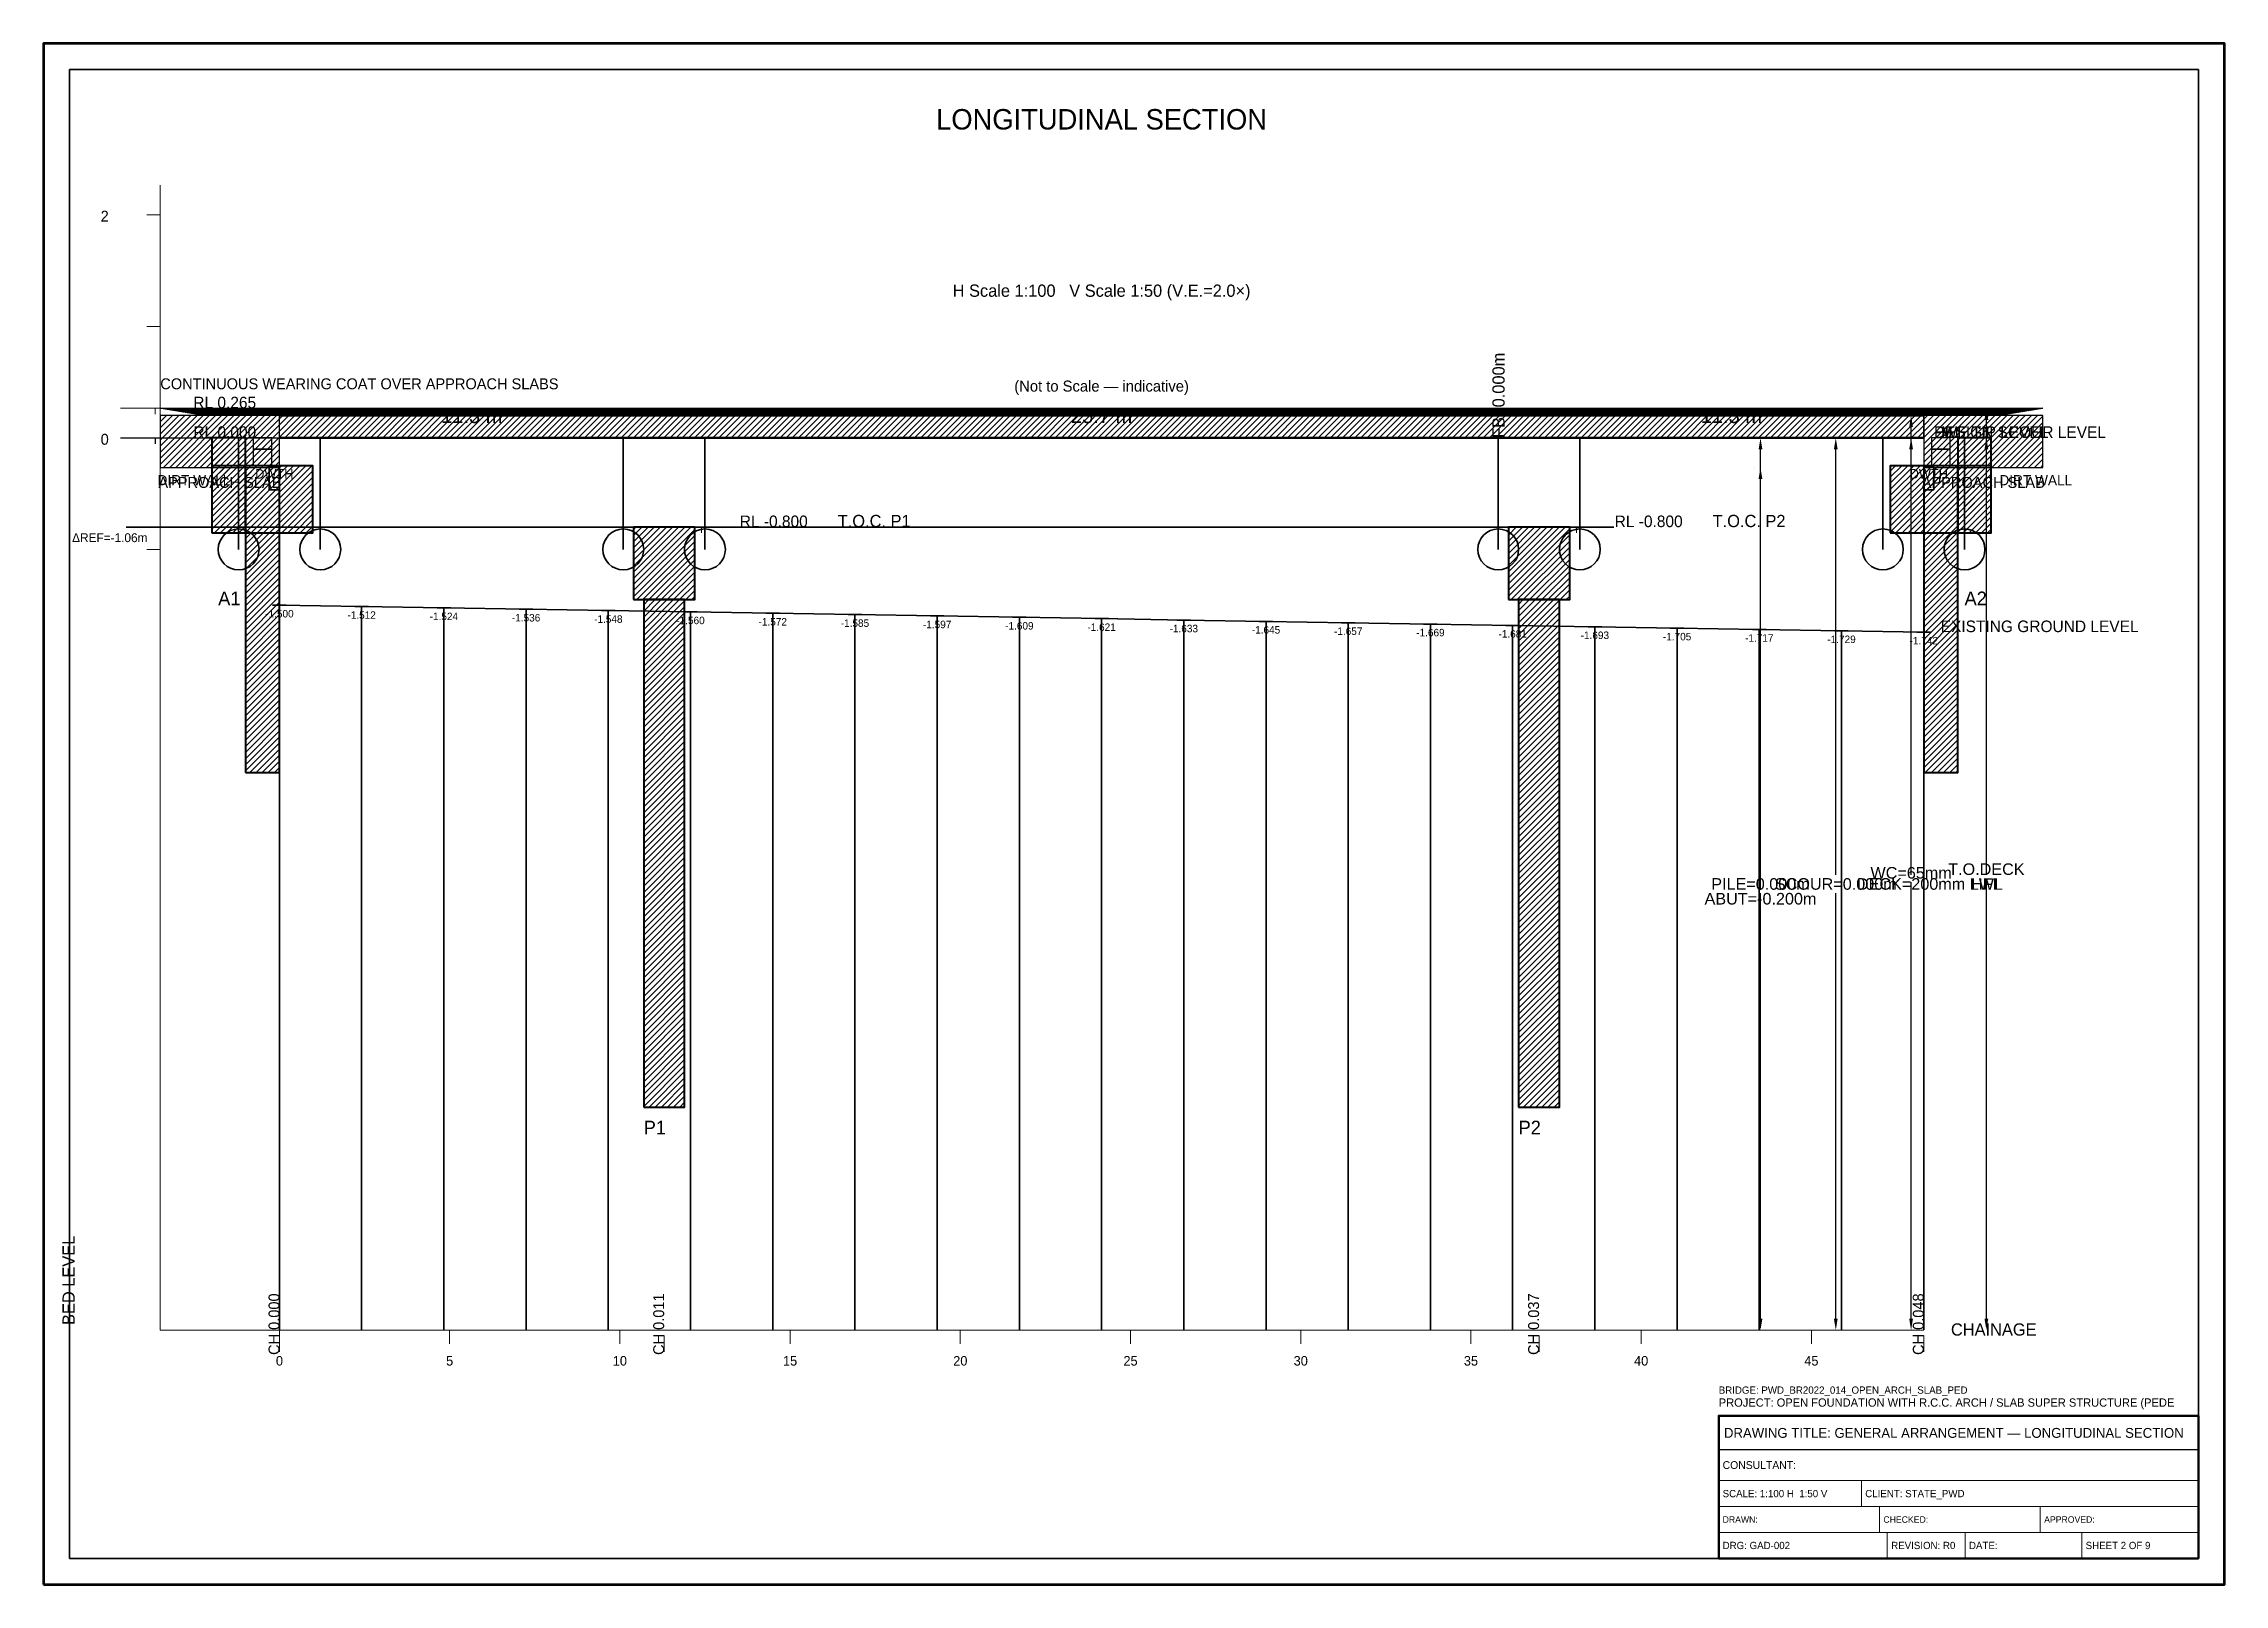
# Model space of a CAD drawing. Header units: metres. Extents: x 0 to 841, y 0 to 594.
import ezdxf
from ezdxf.enums import TextEntityAlignment as Align

# ---------------------------------------------------------------- set-up
doc = ezdxf.new("R2010")
doc.units = ezdxf.units.M
doc.linetypes.add('DASHED', pattern=[0.5, 0.375, -0.125])
doc.linetypes.add('DASHED2', pattern=[0.25, 0.1875, -0.0625])
for name, color, linetype, lineweight in [('ABUT-PROF', 4, 'Continuous', 50), ('BORDER-INNER', 7, 'Continuous', 35), ('BORDER-OUTER', 7, 'Continuous', 70), ('CIVIL-CHAINAGE', 7, 'Continuous', 18), ('CIVIL-GROUND', 3, 'Continuous', 35), ('CIVIL-HFL', 5, 'DASHED', 25), ('CIVIL-LWL', 4, 'DASHED', 18), ('CIVIL-ROAD', 7, 'Continuous', 25), ('CIVIL-SCOUR', 1, 'DASHED2', 18), ('DIM-CHAINAGE', 3, 'Continuous', 18), ('DIM-LEVEL', 3, 'Continuous', 18), ('DIM-LINEAR', 3, 'Continuous', 18), ('FOUND-PILE', 4, 'Continuous', 35), ('STRUC-HATCHING', 8, 'Continuous', 18), ('STRUC-SECTION', 2, 'Continuous', 35), ('SUB-ABUT', 3, 'Continuous', 35), ('SUB-BEARING', 5, 'Continuous', 25), ('SUB-DIRT-WALL', 3, 'Continuous', 35), ('SUB-PIER', 2, 'Continuous', 35), ('SUPER-DECK', 2, 'Continuous', 50), ('SUPER-WEARING', 8, 'Continuous', 25), ('TEXT-GENERAL', 7, 'Continuous', 18), ('TEXT-HEADER', 7, 'Continuous', 25), ('TEXT-LEVEL', 5, 'Continuous', 18), ('TEXT-SPEC', 7, 'Continuous', 13), ('TEXT-TITLE', 7, 'Continuous', 25), ('TITLEBLK-BOX', 7, 'Continuous', 50), ('TITLEBLK-TEXT', 7, 'Continuous', 18)]:
    doc.layers.add(name, color=color, linetype=linetype, lineweight=lineweight)
doc.styles.add('BRIDGE_STD', font='Arial.ttf')
doc.dimstyles.new('pmb100', dxfattribs={"dimtxt": 2.5, "dimasz": 0.9375, "dimexe": 2.5, "dimexo": 2.5, "dimtad": 0, "dimtih": 1, "dimdec": 0, "dimtxsty": 'BRIDGE_STD', "dimcen": 2.5, "dimazin": 3, "dimtfac": 1, "dimtmove": 0, "dimatfit": 3})

msp = doc.modelspace()

# ---------------------------------------------------------------- hatches: boundary and pattern name
at = {"layer": 'STRUC-HATCHING'}
h = msp.add_hatch(dxfattribs=at)
h.set_pattern_fill('ANSI31', scale=0.525136)
h.paths.add_polyline_path([(45, 430.61), (90.95, 430.61), (90.95, 450.6), (45, 450.6)])
h = msp.add_hatch(dxfattribs=at)
h.set_pattern_fill('ANSI31', scale=0.525136)
h.paths.add_polyline_path([(90.95, 442), (725.05, 442), (725.05, 450.6), (90.95, 450.6)])
h = msp.add_hatch(dxfattribs=at)
h.set_pattern_fill('ANSI31', scale=0.525136)
h.paths.add_polyline_path([(725.05, 430.61), (771, 430.61), (771, 450.6), (725.05, 450.6)])
h = msp.add_hatch(dxfattribs=at)
h.set_pattern_fill('ANSI31', scale=0.525136)
h.paths.add_polyline_path([(64.92, 405.45), (77.82, 405.45), (77.82, 442), (64.92, 442)])
h = msp.add_hatch(dxfattribs=at)
h.set_pattern_fill('ANSI31', scale=0.525136)
h.paths.add_polyline_path([(738.18, 405.45), (751.08, 405.45), (751.08, 442), (738.18, 442)])
h = msp.add_hatch(dxfattribs=at)
h.set_pattern_fill('ANSI31', scale=0.525136)
h.paths.add_polyline_path([(64.92, 405.45), (103.85, 405.45), (103.85, 431.25), (64.92, 431.25)])
h = msp.add_hatch(dxfattribs=at)
h.set_pattern_fill('ANSI31', scale=0.525136)
h.paths.add_polyline_path([(77.82, 313), (90.95, 313), (90.95, 431.25), (77.82, 431.25)])
h = msp.add_hatch(dxfattribs=at)
h.set_pattern_fill('ANSI31', scale=0.525136)
h.paths.add_polyline_path([(712.15, 405.45), (751.08, 405.45), (751.08, 431.25), (712.15, 431.25)])
h = msp.add_hatch(dxfattribs=at)
h.set_pattern_fill('ANSI31', scale=0.525136)
h.paths.add_polyline_path([(725.05, 313), (738.18, 313), (738.18, 431.25), (725.05, 431.25)])
h = msp.add_hatch(dxfattribs=at)
h.set_pattern_fill('ANSI31', scale=0.525136)
h.paths.add_polyline_path([(227.48, 379.65), (251.12, 379.65), (251.12, 407.6), (227.48, 407.6)])
h = msp.add_hatch(dxfattribs=at)
h.set_pattern_fill('ANSI31', scale=0.525136)
h.paths.add_polyline_path([(564.88, 379.65), (588.52, 379.65), (588.52, 407.6), (564.88, 407.6)])
h = msp.add_hatch(dxfattribs=at)
h.set_pattern_fill('ANSI31', scale=0.525136)
h.paths.add_polyline_path([(231.42, 184), (247.18, 184), (247.18, 379.65), (231.42, 379.65)])
h = msp.add_hatch(dxfattribs=at)
h.set_pattern_fill('ANSI31', scale=0.525136)
h.paths.add_polyline_path([(568.82, 184), (584.58, 184), (584.58, 379.65), (568.82, 379.65)])
at = {"layer": 'SUPER-WEARING'}
h = msp.add_hatch(dxfattribs=at)
h.set_pattern_fill('SOLID')
h.paths.add_polyline_path([(45, 453.4), (771, 453.4), (753.93, 450.6), (62.07, 450.6)])

# ---------------------------------------------------------------- linework, layer by layer
at = {"layer": 'ABUT-PROF', "lineweight": 35}
for points in [[(87.01, 422), (90.95, 422), (90.95, 430.61), (87.01, 430.61), (87.01, 422)], [(725.05, 422), (728.99, 422), (728.99, 430.61), (725.05, 430.61), (725.05, 422)]]:
    msp.add_lwpolyline(points, dxfattribs=at)
at = {"layer": 'BORDER-INNER'}
msp.add_lwpolyline([(10, 10), (831, 10), (831, 584), (10, 584), (10, 10)], dxfattribs=at)
at = {"layer": 'BORDER-OUTER'}
msp.add_lwpolyline([(0, 0), (841, 0), (841, 594), (0, 594), (0, 0)], dxfattribs=at)
at = {"layer": 'CIVIL-CHAINAGE'}
for p, q in [((45, 98), (725.05, 98)), ((90.95, 98), (90.95, 92.75)), ((90.95, 96), (90.95, 89.7)), ((156.59, 98), (156.59, 92.75)), ((222.23, 98), (222.23, 92.75)), ((239.3, 96), (239.3, 89.7)), ((287.88, 98), (287.88, 92.75)), ((353.52, 98), (353.52, 92.75)), ((419.16, 98), (419.16, 92.75)), ((484.8, 98), (484.8, 92.75)), ((550.44, 98), (550.44, 92.75)), ((576.7, 96), (576.7, 89.7)), ((616.08, 98), (616.08, 92.75)), ((681.73, 98), (681.73, 92.75)), ((725.05, 96), (725.05, 89.7))]:
    msp.add_line(p, q, dxfattribs=at)
at = {"layer": 'CIVIL-GROUND', "color": 3}
for p, q in [((88.32, 377.5), (93.58, 377.5)), ((120.03, 376.98), (125.28, 376.98)), ((151.73, 376.46), (156.99, 376.46)), ((183.44, 375.94), (188.69, 375.94)), ((215.14, 375.42), (220.4, 375.42)), ((246.85, 374.9), (252.1, 374.9)), ((278.55, 374.38), (283.81, 374.38)), ((310.26, 373.87), (315.51, 373.87)), ((341.96, 373.35), (347.22, 373.35)), ((373.67, 372.83), (378.92, 372.83)), ((405.37, 372.31), (410.63, 372.31)), ((437.08, 371.79), (442.33, 371.79)), ((468.78, 371.27), (474.04, 371.27)), ((500.49, 370.75), (505.74, 370.75)), ((532.19, 370.23), (537.45, 370.23)), ((563.9, 369.71), (569.15, 369.71)), ((595.6, 369.19), (600.86, 369.19)), ((627.31, 368.67), (632.56, 368.67)), ((659.01, 368.15), (664.27, 368.15)), ((690.72, 367.63), (695.97, 367.63)), ((722.42, 367.12), (727.68, 367.12))]:
    msp.add_line(p, q, dxfattribs=at)
at = {"layer": 'CIVIL-GROUND', "color": 8, "linetype": 'DASHED2'}
for p, q in [((90.95, 377.5), (90.95, 98)), ((122.65, 376.98), (122.65, 98)), ((154.36, 376.46), (154.36, 98)), ((186.06, 375.94), (186.06, 98)), ((217.77, 375.42), (217.77, 98)), ((249.47, 374.9), (249.47, 98)), ((281.18, 374.38), (281.18, 98)), ((312.88, 373.87), (312.88, 98)), ((344.59, 373.35), (344.59, 98)), ((376.29, 372.83), (376.29, 98)), ((408, 372.31), (408, 98)), ((439.71, 371.79), (439.71, 98)), ((471.41, 371.27), (471.41, 98)), ((503.12, 370.75), (503.12, 98)), ((534.82, 370.23), (534.82, 98)), ((566.53, 369.71), (566.53, 98)), ((598.23, 369.19), (598.23, 98)), ((629.94, 368.67), (629.94, 98)), ((661.64, 368.15), (661.64, 98)), ((693.35, 367.63), (693.35, 98)), ((725.05, 367.12), (725.05, 98))]:
    msp.add_line(p, q, dxfattribs=at)
at = {"layer": 'CIVIL-GROUND', "color": 3}
msp.add_lwpolyline([(90.95, 377.5), (122.65, 376.98), (154.36, 376.46), (186.06, 375.94), (217.77, 375.42), (249.47, 374.9), (281.18, 374.38), (312.88, 373.87), (344.59, 373.35), (376.29, 372.83), (408, 372.31), (439.71, 371.79), (471.41, 371.27), (503.12, 370.75), (534.82, 370.23), (566.53, 369.71), (598.23, 369.19), (629.94, 368.67), (661.64, 368.15), (693.35, 367.63), (725.05, 367.12)], dxfattribs=at)
at = {"layer": 'CIVIL-HFL'}
for p, q in [((29.61, 442), (56.39, 442)), ((43, 442), (43, 439.77))]:
    msp.add_line(p, q, dxfattribs=at)
at = {"layer": 'CIVIL-HFL', "color": 5}
msp.add_line((45, 442), (725.05, 442), dxfattribs=at)
at = {"layer": 'CIVIL-LWL'}
for p, q in [((29.61, 442), (56.39, 442)), ((43, 442), (43, 439.77))]:
    msp.add_line(p, q, dxfattribs=at)
at = {"layer": 'CIVIL-LWL', "color": 4}
msp.add_line((45, 442), (725.05, 442), dxfattribs=at)
at = {"layer": 'CIVIL-ROAD', "lineweight": 25}
for points in [[(45, 430.61), (90.95, 430.61), (90.95, 450.6), (45, 450.6), (45, 430.61)], [(725.05, 430.61), (771, 430.61), (771, 450.6), (725.05, 450.6), (725.05, 430.61)]]:
    msp.add_lwpolyline(points, dxfattribs=at)
at = {"layer": 'CIVIL-SCOUR'}
for p, q in [((29.61, 442), (56.39, 442)), ((43, 442), (43, 439.77))]:
    msp.add_line(p, q, dxfattribs=at)
at = {"layer": 'CIVIL-SCOUR', "color": 1}
msp.add_line((45, 442), (725.05, 442), dxfattribs=at)
at = {"layer": 'DIM-LEVEL'}
for p, q in [((45, 98), (45, 539.39)), ((39.75, 528), (45, 528)), ((39.75, 485), (45, 485)), ((29.61, 453.4), (56.39, 453.4)), ((43, 453.4), (43, 451.16)), ((29.61, 442), (56.39, 442)), ((29.61, 442), (56.39, 442)), ((34.5, 442), (45, 442)), ((43, 442), (43, 439.77)), ((43, 442), (43, 439.77)), ((240.35, 407.6), (267.13, 407.6)), ((253.74, 407.6), (253.74, 405.37)), ((577.75, 407.6), (604.53, 407.6)), ((591.14, 407.6), (591.14, 405.37)), ((39.75, 399), (45, 399))]:
    msp.add_line(p, q, dxfattribs=at)
at = {"layer": 'DIM-LINEAR'}
for p, q in [((534.82, 442), (561.08, 442)), ((534.82, 442), (561.08, 442)), ((557.3, 442), (564.86, 442)), ((557.3, 442), (564.86, 442))]:
    msp.add_line(p, q, dxfattribs=at)
at = {"layer": 'FOUND-PILE', "lineweight": 35}
for p, q in [((75.2, 399), (75.2, 442)), ((106.7, 399), (106.7, 442)), ((223.55, 399), (223.55, 442)), ((255.05, 399), (255.05, 442)), ((560.95, 399), (560.95, 442)), ((592.45, 399), (592.45, 442)), ((709.3, 399), (709.3, 442)), ((740.8, 399), (740.8, 442))]:
    msp.add_line(p, q, dxfattribs=at)
at = {"layer": 'FOUND-PILE'}
for centre in [(75.2, 399), (106.7, 399), (223.55, 399), (255.05, 399), (560.95, 399), (592.45, 399), (709.3, 399), (740.8, 399)]:
    msp.add_circle(centre, 7.88, dxfattribs=at)
at = {"layer": 'STRUC-SECTION', "color": 8, "linetype": 'DASHED'}
for p in [(268.18, 407.6), (605.58, 407.6)]:
    msp.add_line(p, (31.87, 407.6), dxfattribs=at)
at = {"layer": 'SUB-ABUT', "lineweight": 30}
for points in [[(80.77, 431.25), (88, 431.25), (88, 437.7), (80.77, 437.7), (80.77, 431.25)], [(728, 431.25), (735.23, 431.25), (735.23, 437.7), (728, 437.7), (728, 431.25)]]:
    msp.add_lwpolyline(points, dxfattribs=at)
at = {"layer": 'SUB-ABUT', "lineweight": 40}
for points in [[(64.92, 405.45), (103.85, 405.45), (103.85, 431.25), (64.92, 431.25), (64.92, 405.45)], [(77.82, 313), (90.95, 313), (90.95, 431.25), (77.82, 431.25), (77.82, 313)], [(712.15, 405.45), (751.08, 405.45), (751.08, 431.25), (712.15, 431.25), (712.15, 405.45)], [(725.05, 313), (738.18, 313), (738.18, 431.25), (725.05, 431.25), (725.05, 313)]]:
    msp.add_lwpolyline(points, dxfattribs=at)
at = {"layer": 'SUB-BEARING', "lineweight": 30}
for points in [[(80.77, 437.7), (88, 437.7), (88, 442), (80.77, 442), (80.77, 437.7)], [(728, 437.7), (735.23, 437.7), (735.23, 442), (728, 442), (728, 437.7)]]:
    msp.add_lwpolyline(points, dxfattribs=at)
at = {"layer": 'SUB-DIRT-WALL', "lineweight": 40}
for points in [[(64.92, 405.45), (77.82, 405.45), (77.82, 442), (64.92, 442), (64.92, 405.45)], [(738.18, 405.45), (751.08, 405.45), (751.08, 442), (738.18, 442), (738.18, 405.45)]]:
    msp.add_lwpolyline(points, dxfattribs=at)
at = {"layer": 'SUB-PIER', "lineweight": 40}
for points in [[(227.48, 379.65), (251.12, 379.65), (251.12, 407.6), (227.48, 407.6), (227.48, 379.65)], [(564.88, 379.65), (588.52, 379.65), (588.52, 407.6), (564.88, 407.6), (564.88, 379.65)], [(231.42, 184), (247.18, 184), (247.18, 379.65), (231.42, 379.65), (231.42, 184)], [(568.82, 184), (584.58, 184), (584.58, 379.65), (568.82, 379.65), (568.82, 184)]]:
    msp.add_lwpolyline(points, dxfattribs=at)
at = {"layer": 'SUPER-DECK'}
for p, q in [((90.95, 450.6), (725.05, 450.6)), ((90.95, 442), (725.05, 442))]:
    msp.add_line(p, q, dxfattribs=at)
at = {"layer": 'SUPER-DECK', "lineweight": 25}
for p, q in [((90.95, 442), (90.95, 450.6)), ((725.05, 442), (725.05, 450.6))]:
    msp.add_line(p, q, dxfattribs=at)
at = {"layer": 'SUPER-WEARING', "lineweight": 25}
msp.add_lwpolyline([(45, 453.4), (771, 453.4), (753.93, 450.6), (62.07, 450.6), (45, 453.4)], dxfattribs=at)
at = {"layer": 'TITLEBLK-BOX', "lineweight": 50}
msp.add_lwpolyline([(646, 10), (831, 10), (831, 65), (646, 65), (646, 10)], dxfattribs=at)
at = {"layer": 'TITLEBLK-BOX', "lineweight": 30}
msp.add_lwpolyline([(646, 52), (831, 52), (831, 65), (646, 65), (646, 52)], dxfattribs=at)
at = {"layer": 'TITLEBLK-BOX', "lineweight": 18}
for points in [[(646, 40), (831, 40), (831, 52), (646, 52), (646, 40)], [(646, 30), (701, 30), (701, 40), (646, 40), (646, 30)], [(701, 30), (831, 30), (831, 40), (701, 40), (701, 30)], [(646, 20), (708, 20), (708, 30), (646, 30), (646, 20)], [(708, 20), (770, 20), (770, 30), (708, 30), (708, 20)], [(770, 20), (831, 20), (831, 30), (770, 30), (770, 20)], [(646, 10), (711, 10), (711, 20), (646, 20), (646, 10)], [(711, 10), (741, 10), (741, 20), (711, 20), (711, 10)], [(741, 10), (786, 10), (786, 20), (741, 20), (741, 10)], [(786, 10), (831, 10), (831, 20), (786, 20), (786, 10)]]:
    msp.add_lwpolyline(points, dxfattribs=at)

# ---------------------------------------------------------------- texts
at = {"layer": 'CIVIL-GROUND', "color": 3}
msp.add_text('EXISTING GROUND LEVEL', height=4.4637, dxfattribs=at).set_placement((731.61, 367.12))
at = {"layer": 'CIVIL-HFL', "color": 5}
msp.add_text('HFL', height=4.464, dxfattribs=at).set_placement((728.99, 442))
at = {"layer": 'CIVIL-LWL', "color": 4}
msp.add_text('LWL', height=4.464, dxfattribs=at).set_placement((728.99, 442))
at = {"layer": 'CIVIL-SCOUR', "color": 1}
msp.add_text('DESIGN SCOUR LEVEL', height=4.4637, dxfattribs=at).set_placement((728.99, 442))
at = {"layer": 'DIM-CHAINAGE'}
for s, p in [('CH 0.000', (90.95, 88.44)), ('CH 0.011', (239.3, 88.44)), ('CH 0.037', (576.7, 88.44)), ('CH 0.048', (725.05, 88.44))]:
    msp.add_text(s, height=4.201, rotation=90, dxfattribs=at).set_placement(p)
at = {"layer": 'DIM-LINEAR'}
msp.add_text('FB=0.000m', height=4.726, rotation=90, dxfattribs=at).set_placement((563.44, 442))
at = {"layer": 'TEXT-GENERAL'}
for s, p in [('11.3 m', (165.12, 447.7)), ('25.7 m', (408, 447.7)), ('11.3 m', (650.88, 447.7))]:
    msp.add_text(s, height=5.776, dxfattribs=at).set_placement(p, align=Align.CENTER)
for s, height, p in [('PILE TIP LEVEL', 4.4637, (728.99, 442)), ('A1', 5.251, (67.32, 377.5)), ('A2', 5.251, (740.8, 377.5)), ('P1', 5.251, (231.42, 173.5)), ('P2', 5.251, (568.82, 173.5))]:
    msp.add_text(s, height=height, dxfattribs=at).set_placement(p)
at = {"layer": 'TEXT-HEADER'}
msp.add_text('LONGITUDINAL SECTION', height=7.877, dxfattribs=at).set_placement((408, 560.89), align=Align.CENTER)
for s, p in [('T.O.C. P1', (306.25, 407.6)), ('T.O.C. P2', (643.65, 407.6))]:
    msp.add_text(s, height=4.726, dxfattribs=at).set_placement(p)
at = {"layer": 'TEXT-LEVEL'}
for s, height, p in [('2', 4.2, (22, 525.37)), ('RL 0.265', 4.464, (57.73, 453.4)), ('RL 0.000', 4.464, (57.73, 442)), ('RL 0.000', 4.464, (57.73, 442)), ('RL 0.000', 4.464, (57.73, 442)), ('RL 0.000', 4.464, (57.73, 442)), ('RL 0.000', 4.464, (57.73, 442)), ('0', 4.2, (22, 439.37)), ('RL -0.800', 4.464, (268.47, 407.6)), ('RL -0.800', 4.464, (605.87, 407.6)), ('CHAINAGE', 4.726, (735.55, 95.9))]:
    msp.add_text(s, height=height, dxfattribs=at).set_placement(p)
at = {"layer": 'TEXT-LEVEL', "color": 8}
for s, p in [('-1.500', (90.95, 372.77)), ('-1.512', (122.65, 372.25)), ('-1.524', (154.36, 371.74)), ('-1.536', (186.06, 371.22)), ('-1.548', (217.77, 370.7)), ('-1.560', (249.47, 370.18)), ('-1.572', (281.18, 369.66)), ('-1.585', (312.88, 369.14)), ('-1.597', (344.59, 368.62)), ('-1.609', (376.29, 368.1)), ('-1.621', (408, 367.58)), ('-1.633', (439.71, 367.06)), ('-1.645', (471.41, 366.54)), ('-1.657', (503.12, 366.02)), ('-1.669', (534.82, 365.5)), ('-1.681', (566.53, 364.99)), ('-1.693', (598.23, 364.47)), ('-1.705', (629.94, 363.95)), ('-1.717', (661.64, 363.43)), ('-1.729', (693.35, 362.91)), ('-1.742', (725.05, 362.39))]:
    msp.add_text(s, height=2.888, dxfattribs=at).set_placement(p, align=Align.CENTER)
at = {"layer": 'TEXT-LEVEL'}
msp.add_text('BED LEVEL', height=4.726, rotation=90, dxfattribs=at).set_placement((12, 100))
for s, height, p in [('0', 3.68, (90.95, 84.35)), ('5', 3.68, (156.59, 84.35)), ('10', 3.676, (222.23, 84.35)), ('15', 3.676, (287.88, 84.35)), ('20', 3.676, (353.52, 84.35)), ('25', 3.676, (419.16, 84.35)), ('30', 3.676, (484.8, 84.35)), ('35', 3.676, (550.44, 84.35)), ('40', 3.676, (616.08, 84.35)), ('45', 3.676, (681.73, 84.35))]:
    msp.add_text(s, height=height, dxfattribs=at).set_placement(p, align=Align.CENTER)
at = {"layer": 'TEXT-SPEC'}
for s, height, p in [('H Scale 1:100   V Scale 1:50 (V.E.=2.0×)', 4.7262, (408, 496.4)), ('APPROACH SLAB', 4.2011, (67.97, 422.73)), ('APPROACH SLAB', 4.2011, (748.03, 422.73))]:
    msp.add_text(s, height=height, dxfattribs=at).set_placement(p, align=Align.CENTER)
at = {"layer": 'TEXT-SPEC', "color": 8}
for s, height, p in [('CONTINUOUS WEARING COAT OVER APPROACH SLABS', 4.2011, (45, 460.75)), ('ΔREF=-1.06m', 3.4134, (11, 401.82)), ('ΔREF=-1.06m', 3.4134, (11, 401.82))]:
    msp.add_text(s, height=height, dxfattribs=at).set_placement(p)
msp.add_text('(Not to Scale — indicative)', height=4.2536, dxfattribs=at).set_placement((408, 459.85), align=Align.CENTER)
at = {"layer": 'TEXT-SPEC', "color": 4}
for p in [(88.98, 426.31), (727.02, 426.31)]:
    msp.add_text('DWTH', height=3.676, dxfattribs=at).set_placement(p, align=Align.CENTER)
at = {"layer": 'TEXT-SPEC'}
for p in [(43.92, 423.72), (754.23, 423.72)]:
    msp.add_text('DIRT WALL', height=3.939, dxfattribs=at).set_placement(p)
at = {"layer": 'TEXT-TITLE'}
for s, height, p in [('PROJECT: OPEN FOUNDATION WITH R.C.C. ARCH / SLAB SUPER STRUCTURE (PEDE', 3.2, (646, 68.5)), ('DRAWING TITLE: GENERAL ARRANGEMENT — LONGITUDINAL SECTION', 3.8, (648, 56.5))]:
    msp.add_text(s, height=height, dxfattribs=at).set_placement(p)
at = {"layer": 'TITLEBLK-TEXT'}
for s, height, p in [('BRIDGE: PWD_BR2022_014_OPEN_ARCH_SLAB_PED', 2.8, (646, 73.5)), ('CONSULTANT: ', 3, (647.5, 44.5)), ('SCALE: 1:100 H  1:50 V', 2.8, (647.5, 33.6)), ('CLIENT: STATE_PWD', 2.8, (702.5, 33.6)), ('DRAWN: ', 2.5, (647.5, 23.75)), ('CHECKED: ', 2.5, (709.5, 23.75)), ('APPROVED: ', 2.5, (771.5, 23.75)), ('DRG: GAD-002', 2.8, (647.5, 13.6)), ('REVISION: R0', 2.8, (712.5, 13.6)), ('DATE: ', 2.8, (742.5, 13.6)), ('SHEET 2 OF 9', 2.8, (787.5, 13.6))]:
    msp.add_text(s, height=height, dxfattribs=at).set_placement(p)

# ---------------------------------------------------------------- dimensions: what is measured, and where the dimension line sits
at = {"layer": 'DIM-LINEAR'}
for base, p1, p2, text in [((720.18, 98), (720.18, 98), (720.18, 450.6), 'WC=65mm'), ((749.22, 98), (749.22, 98), (749.22, 453.4), 'T.O.DECK'), ((662.1, 98), (662.1, 98), (662.1, 442), 'PILE=0.000m'), ((691.14, 98), (691.14, 98), (691.14, 442), 'SCOUR=0.000m'), ((720.18, 98), (720.18, 98), (720.18, 442), 'DECK=200mm'), ((749.22, 98), (749.22, 98), (749.22, 442), 'LWL'), ((749.22, 98), (749.22, 98), (749.22, 442), 'HFL'), ((662.1, 98), (662.1, 98), (662.1, 430.61), 'ABUT=-0.200m')]:
    msp.add_linear_dim(base=base, p1=p1, p2=p2, angle=90, text=text, dimstyle='pmb100', override={"dimtxt": 4.463653, "dimasz": 4.463653, "dimgap": 1.785461, "dimclrt": 3}, dxfattribs=at).render()

doc.saveas('drawing.dxf')
